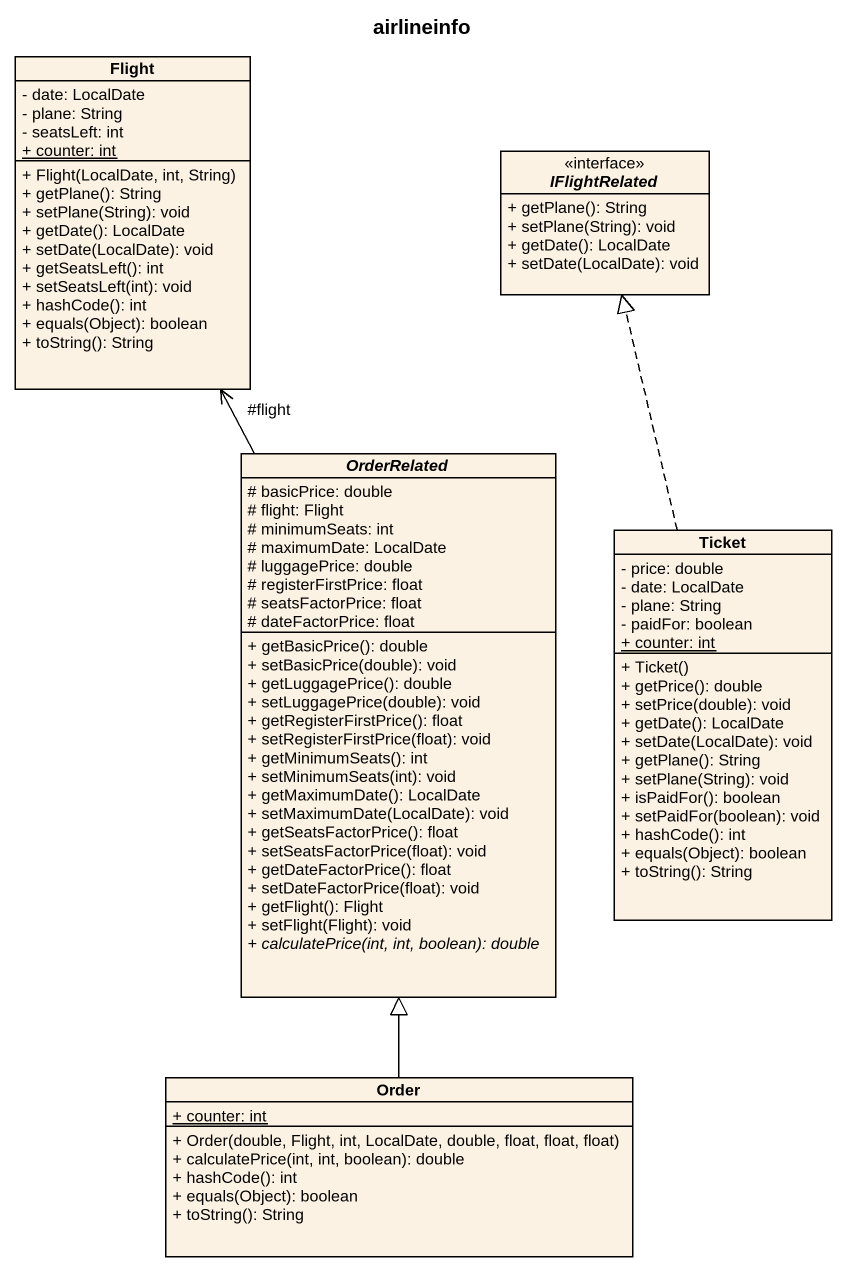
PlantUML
@startuml
title airlineinfo
hide circle
hide empty members
skinparam classAttributeIconSize 0
class Flight {
  - date: LocalDate
  - plane: String
  - seatsLeft: int
  {static} + counter: int
  + Flight(LocalDate, int, String)
  + getPlane(): String
  + setPlane(String): void
  + getDate(): LocalDate
  + setDate(LocalDate): void
  + getSeatsLeft(): int
  + setSeatsLeft(int): void
  + hashCode(): int
  + equals(Object): boolean
  + toString(): String
}
interface IFlightRelated <<interface>> {
  + getPlane(): String
  + setPlane(String): void
  + getDate(): LocalDate
  + setDate(LocalDate): void
}
abstract class OrderRelated {
  # basicPrice: double
  # flight: Flight
  # minimumSeats: int
  # maximumDate: LocalDate
  # luggagePrice: double
  # registerFirstPrice: float
  # seatsFactorPrice: float
  # dateFactorPrice: float
  + getBasicPrice(): double
  + setBasicPrice(double): void
  + getLuggagePrice(): double
  + setLuggagePrice(double): void
  + getRegisterFirstPrice(): float
  + setRegisterFirstPrice(float): void
  + getMinimumSeats(): int
  + setMinimumSeats(int): void
  + getMaximumDate(): LocalDate
  + setMaximumDate(LocalDate): void
  + getSeatsFactorPrice(): float
  + setSeatsFactorPrice(float): void
  + getDateFactorPrice(): float
  + setDateFactorPrice(float): void
  + getFlight(): Flight
  + setFlight(Flight): void
  {abstract} + calculatePrice(int, int, boolean): double
}
class Ticket {
  - price: double
  - date: LocalDate
  - plane: String
  - paidFor: boolean
  {static} + counter: int
  + Ticket()
  + getPrice(): double
  + setPrice(double): void
  + getDate(): LocalDate
  + setDate(LocalDate): void
  + getPlane(): String
  + setPlane(String): void
  + isPaidFor(): boolean
  + setPaidFor(boolean): void
  + hashCode(): int
  + equals(Object): boolean
  + toString(): String
}
class Order {
  {static} + counter: int
  + Order(double, Flight, int, LocalDate, double, float, float, float)
  + calculatePrice(int, int, boolean): double
  + hashCode(): int
  + equals(Object): boolean
  + toString(): String
}
OrderRelated -up-> "#flight" Flight
Ticket .up.|> IFlightRelated
Order -up-|> OrderRelated
@enduml
